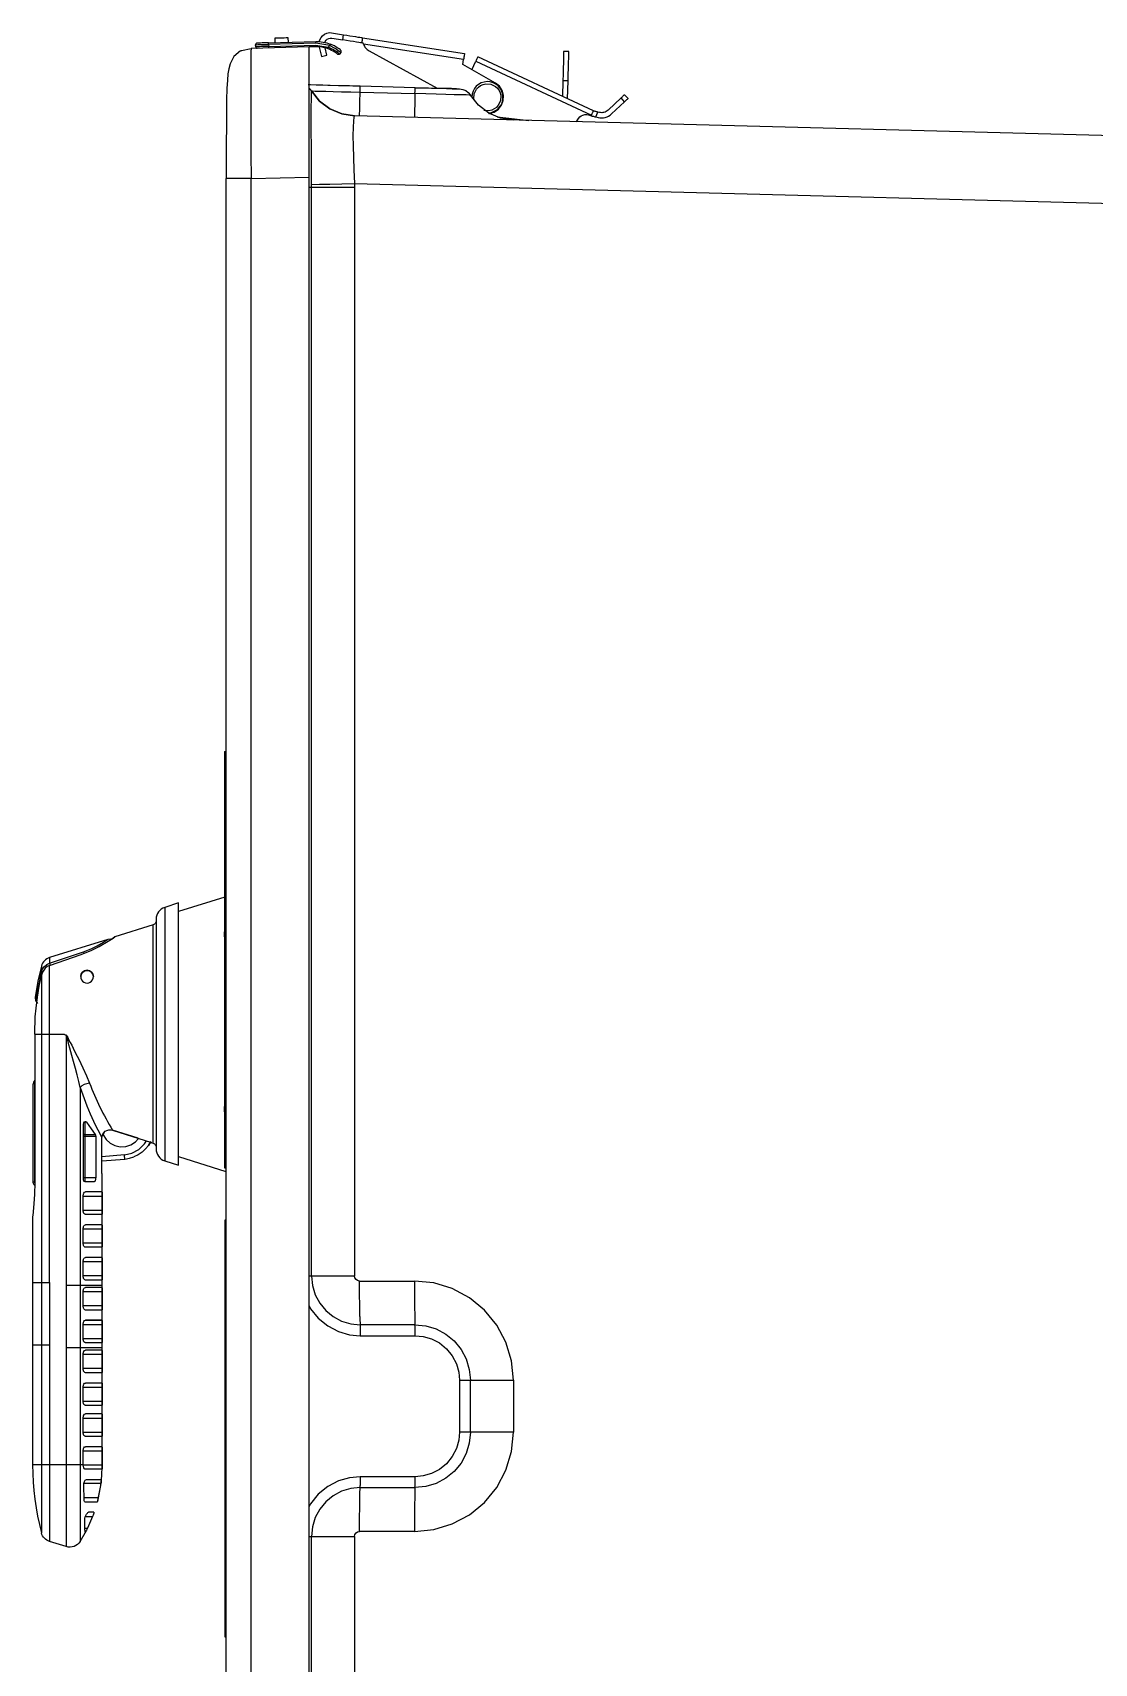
# Model space of a CAD drawing. Header units: feet. Extents: x 0.3 to 98.5, y -18.6 to 31.5.
# Drawn here: x 48.0436 to 48.3193, y -6.1908 to -5.7678 of the extents above; entities that cross this region are included whole.
import ezdxf

# ---------------------------------------------------------------- set-up
doc = ezdxf.new("R2010")
doc.units = ezdxf.units.FT
doc.header["$MEASUREMENT"] = 0
doc.layers.add('E-COMB-BOX', color=42, linetype='Continuous')

msp = doc.modelspace()

# ---------------------------------------------------------------- linework, layer by layer
at = {"layer": 'E-COMB-BOX', "lineweight": 25}
for p, q in [((48.11540575799747, -6.477177322233775), (48.11540575799747, -5.771492738029069)), ((48.12722788494548, -5.807976909184697), (48.11540575799747, -5.807976909184697)), ((48.12722788494548, -5.807976909184697), (48.12722788494548, -6.090308001779592)), ((48.09352260965989, -6.062307605350049), (48.09352260965989, -5.983961390360264)), ((48.04593336124672, -6.027532008640032), (48.04593336124672, -6.156921392713207)), ((48.05234478357067, -6.027801230593415), (48.05234478357067, -6.160490881831707)), ((48.05726300901171, -6.065831129744799), (48.05726300901171, -6.050217569726469)), ((48.05673113149405, -6.054062847187456), (48.06002089243661, -6.054062847187456)), ((48.05685326633144, -6.064767374709483), (48.06002089243661, -6.064767374709483)), ((48.0437021022282, -6.065828503189159), (48.04420771418943, -6.065828503189159)), ((48.04364825783752, -6.074849408544182), (48.04364825783752, -6.139297204350353)), ((48.12722788494548, -6.090308001779592), (48.11540575799747, -6.090308001779592)), ((48.04364825783752, -6.09194040611156), (48.04806743770644, -6.09194040611156)), ((48.04806743770644, -6.09194040611156), (48.04806743770644, -6.159152651731723)), ((48.05234478357067, -6.092685034636277), (48.06173078016003, -6.092685034636277)), ((48.04806743770644, -6.108213231596221), (48.04364825783752, -6.108213231596221)), ((48.06173078016003, -6.108957860120941), (48.05234478357067, -6.108957860120941)), ((48.16845430231409, -6.130818682735552), (48.15447708646119, -6.130818682735552)), ((48.12722788494548, -6.15782098802085), (48.12722788494548, -6.44015208061574))]:
    msp.add_line(p, q, dxfattribs=at)
for points in [[(48.11003313843023, -5.770281895877764), (48.11000424631816, -5.769147223840097), (48.10987029198036, -5.769151163673559), (48.10948944141216, -5.769161669896134), (48.10891947883769, -5.769176115952166), (48.10824839387097, -5.769193188563845), (48.10757599562643, -5.769211574453341), (48.10700734632977, -5.769226020509375), (48.10662649576157, -5.769236526731951), (48.1064925414238, -5.769239153287593), (48.10652274681369, -5.770373825325262)], [(48.11804413314061, -5.770109856483164), (48.11819647336789, -5.769646269412219), (48.1185103467672, -5.769076306837739), (48.11893716205914, -5.768583827654727), (48.11945722007641, -5.768192470863958), (48.12004819509603, -5.76791930907711), (48.12068382156156, -5.767776161794577), (48.12436493929489, -5.768342184535594)], [(48.11950318480016, -5.770318667656763), (48.11961481341497, -5.770063891759413), (48.11984463703372, -5.769740825415358), (48.12014669093263, -5.769484736240189), (48.12050127594439, -5.769307443734301), (48.12088869290171, -5.769223393953736), (48.12128530280376, -5.769235213454126), (48.12415875467693, -5.769676474802109)], [(48.12915315023162, -5.770444742327618), (48.12905596767284, -5.77042898299376), (48.12877229966342, -5.770385644825652), (48.12831133914812, -5.770314727823297), (48.1276901587386, -5.770218858542337), (48.1269337107135, -5.770103290094058), (48.12606957390704, -5.769970649034098), (48.12513320682039, -5.769826188473743), (48.12415875467693, -5.769676474802109), (48.12436493929489, -5.768342184535594), (48.12520412382275, -5.76847088576209), (48.12602098262764, -5.768595647155117), (48.12748922723195, -5.768821530940395), (48.12809990141888, -5.768916086943531), (48.12860420010229, -5.768993570334996), (48.12898767722613, -5.769052667836956), (48.12923982656783, -5.769090752893776)], [(48.11540575799747, -5.771492738029069), (48.10037004022054, -5.771886721375482), (48.10035296760887, -5.772045627991872), (48.10033852155282, -5.77251052834064), (48.10032670205242, -5.773256470143178), (48.10031750910768, -5.774257187843068), (48.10030174977383, -5.777456332615937), (48.10029649666255, -5.78177439009262), (48.10030174977383, -5.787069526268402), (48.10030568960729, -5.789035503167003), (48.10031094271858, -5.791086843123987), (48.10031750910768, -5.793216979750259), (48.10033852155282, -5.799184514170589), (48.10037004022054, -5.805644527773934), (48.09379183161326, -5.805644527773934), (48.09379183161326, -6.443025532488913)], [(48.09764630201902, -5.772543360286171), (48.09591540185044, -5.773970893278006), (48.09491862398401, -5.775852820396038), (48.09455090619403, -5.777170038050877), (48.09434078174261, -5.778485942427896), (48.09419894773789, -5.780117033482042), (48.09409519879001, -5.782295761387704), (48.09402165523201, -5.785174466372158), (48.0939717506748, -5.78889104260665), (48.09394548511838, -5.79228849233055), (48.09392972578451, -5.79623357890596), (48.09392053283976, -5.800706603165565), (48.09391790628411, -5.805644527773934)], [(48.09766468790851, -5.772570939120422), (48.09783935385875, -5.772450117560858), (48.10037004022054, -5.771886721375482)], [(48.12368072154995, -5.772926837410012), (48.12372931282935, -5.772861173518945), (48.12376345805269, -5.772787629960945), (48.1237818439422, -5.772707520013847), (48.12378447049784, -5.772626096788921), (48.1237700244418, -5.772545986841815), (48.12374113232973, -5.772469816728176), (48.12369648088381, -5.772401526281461), (48.12363869665965, -5.772342428779501), (48.12359010538027, -5.772303030444861), (48.12344695809774, -5.772187461996578), (48.12321056808989, -5.772008856212873), (48.12288618846802, -5.771779032594132), (48.12247907234339, -5.771517690307679), (48.12199972593859, -5.771244528520834), (48.12090576551338, -5.770744169670888), (48.120893946013, -5.770773061782957), (48.12086242734527, -5.770854485007883), (48.12081514934371, -5.770977933123094), (48.12075999167521, -5.771122393683446), (48.11714716438861, -5.770501213273933), (48.10491266820468, -5.770821653062349), (48.10491135492686, -5.770742856393065), (48.10490872837121, -5.770666686279426), (48.10490741509339, -5.770595769277073), (48.10490478853774, -5.770535358497291), (48.10490347525992, -5.770484140662254), (48.10490347525992, -5.770447368883257), (48.1049021619821, -5.770423729882472), (48.1049021619821, -5.770415850215543), (48.1038082015569, -5.770444742327618), (48.10327107092795, -5.770459188383652), (48.1028009174679, -5.770471007884042), (48.10241875362189, -5.770481514106612), (48.10214033872376, -5.770488080495721), (48.10193152755014, -5.770494646884827), (48.10185273088087, -5.770503839829577), (48.10177787404506, -5.770528792108182), (48.10170827032052, -5.770568190442827), (48.10164785954074, -5.77062072155568), (48.10159926826134, -5.770682445613282), (48.10156380976016, -5.77075336261564), (48.10154279731503, -5.770830846007097), (48.10153754420374, -5.770909642676378), (48.10160189481699, -5.770908329398563), (48.10179363337891, -5.770903076287274), (48.1021061935004, -5.770895196620346), (48.10252512912541, -5.770883377119953), (48.10303730747576, -5.770870244341738), (48.10362040282845, -5.770854485007883), (48.10425471601616, -5.770838725674027), (48.10491266820468, -5.770821653062349), (48.1049271142607, -5.771361410246934), (48.11716161044465, -5.77104097045852), (48.12036994816227, -5.771554462086678), (48.12031741704941, -5.77170023592485), (48.12027407888131, -5.771823684040058), (48.12024387349142, -5.771906420542805), (48.12023336726884, -5.771935312654875), (48.11986302292321, -5.771813177817488), (48.11948873874412, -5.77170811559178), (48.11910920145375, -5.771620125977745), (48.11872572432991, -5.77154920897539), (48.11833962065041, -5.771496677862536), (48.11795089041529, -5.771461219361356), (48.11756084690235, -5.771445460027504), (48.11717211666721, -5.771446773305321), (48.11717080338939, -5.771438893638395), (48.11717080338939, -5.771415254637608), (48.11716949011156, -5.771378482858613), (48.11716817683374, -5.771327265023576), (48.11716686355592, -5.771265540965974), (48.1171655502781, -5.771195937241441), (48.11716292372245, -5.771119767127802), (48.11716161044465, -5.77104097045852)], [(48.10155067698196, -5.771449399860966), (48.10153754420374, -5.770909642676378)], [(48.10493762048328, -5.771765899815918), (48.10493762048328, -5.771759333426811), (48.10493630720546, -5.771735694426026), (48.10493630720546, -5.771697609369205), (48.10493499392764, -5.771647704811992), (48.10493236737199, -5.771585980754388), (48.10493105409417, -5.771516377029856), (48.10492842753855, -5.771440206916218), (48.1049271142607, -5.771361410246934), (48.10426784879439, -5.771378482858613), (48.10363484888447, -5.771395555470289), (48.10305175353179, -5.771410001526323), (48.10253957518145, -5.771424447582358), (48.10212063955642, -5.771434953804929), (48.10180807943493, -5.771442833471859), (48.10161634087303, -5.771448086583144), (48.10155067698196, -5.771449399860966), (48.10156118320452, -5.771528196530247), (48.10158613548314, -5.771604366643887), (48.10162553381777, -5.771672657090601), (48.10167675165281, -5.771733067870384), (48.10173978898824, -5.771781659149774), (48.10181070599058, -5.771817117650949), (48.10188687610423, -5.771838130096093), (48.10196698605134, -5.771844696485202)], [(48.1049021619821, -5.770415850215543), (48.11713665816605, -5.77009541042713)], [(48.11717211666721, -5.771446773305321), (48.11540575799747, -5.771492738029069)], [(48.11714716438861, -5.770501213273933), (48.11714453783296, -5.770422416604651), (48.11714322455514, -5.770346246491011), (48.11714059799949, -5.770275329488655), (48.11713928472169, -5.770214918708872), (48.11713797144385, -5.770163700873841), (48.11713665816605, -5.770126929094841), (48.11713665816605, -5.77009541042713), (48.11761731784866, -5.77009541042713), (48.11809797753128, -5.770117736150087), (48.11857732393609, -5.770163700873841), (48.11905273050742, -5.770234617876193), (48.1195241972453, -5.770327860601512), (48.11999172414971, -5.770443429049795), (48.12045268466501, -5.770582636498856), (48.12090576551338, -5.770744169670888)], [(48.11802180741765, -5.771466472472644), (48.11804413314061, -5.771564968309247), (48.11863248160459, -5.773982712778396), (48.12005213492949, -5.773637320711376), (48.11958854785855, -5.771734381148204)], [(48.12331825687125, -5.773328700423352), (48.12319612203386, -5.773420629870849), (48.12304772164005, -5.773460028205493), (48.12289538141277, -5.773442955593814), (48.12276011379716, -5.773369412035817), (48.12258282129128, -5.773227578031109), (48.12236613045076, -5.773063418303438), (48.12206538982966, -5.772854607129837), (48.12168979237275, -5.772618217121988), (48.12124590446912, -5.772373947447214), (48.12076130495304, -5.772144123828472), (48.12023336726884, -5.771935312654875)], [(48.12951561491032, -5.770773061782957), (48.12962724352513, -5.771039657180696), (48.12976382441856, -5.771294433078043), (48.12992141775713, -5.771537389474995), (48.13010002354083, -5.771764586538097), (48.13029832849185, -5.771974710989516), (48.13051501933239, -5.772166449551436), (48.13074746950677, -5.772338488946033), (48.13099436573719, -5.772488202617675), (48.14869472421368, -5.782213024884957)], [(48.18264164261841, -5.780289072876643), (48.18268498078653, -5.778600197598353), (48.18272831895462, -5.776996685378453), (48.18276509073362, -5.775557332886227), (48.18279660940134, -5.774355683679669), (48.18282024840212, -5.773452148538562), (48.18283469445816, -5.772890065631016), (48.18283994756945, -5.772699640346914), (48.18148989796906, -5.772664181845741), (48.18148464485779, -5.772854607129837), (48.18147019880175, -5.773416690037386), (48.18144655980096, -5.774320225178492), (48.18141504113325, -5.775521874385052), (48.18137695607643, -5.77696122687728), (48.18133493118616, -5.778564739097179), (48.18129159301805, -5.780253614375464), (48.18118390423668, -5.784353667733798)], [(48.1620888447139, -5.788745268768476), (48.16221491938475, -5.788730822712441), (48.16347697937107, -5.788368358033745), (48.16456699996282, -5.787636862287236), (48.16537729237861, -5.786603312641814), (48.1658316865048, -5.785372771323187), (48.16588421761766, -5.784060806779632), (48.16553094588372, -5.782796120237648), (48.16480601652633, -5.781702159812443), (48.16377903327, -5.780883987729725), (48.1553188975447, -5.776078704181312), (48.15551982905138, -5.774770679471225)], [(48.15766835156714, -5.777412994447834), (48.15870846760167, -5.775188301818421), (48.18868797370803, -5.789203602728138), (48.18863018948389, -5.789325737565528)], [(48.18868797370803, -5.789203602728138), (48.18878778282245, -5.788988225165433), (48.18888496538122, -5.788782040547476), (48.18897426827309, -5.788591615263376), (48.18905175166454, -5.788424828980062), (48.18911610227779, -5.788288248086641), (48.18916338027937, -5.788185812416575), (48.18919227239142, -5.788124088358968), (48.189202778614, -5.788103075913828), (48.15922195922982, -5.774086461726288), (48.15921276628508, -5.774107474171428), (48.15918387417301, -5.774170511506855), (48.15913528289363, -5.774272947176923), (48.1590722455582, -5.774409528070345), (48.15899344888891, -5.774576314353663), (48.15890545927488, -5.774766739637759), (48.15880827671609, -5.774972924255716), (48.15870846760167, -5.775188301818421)], [(48.12871714199493, -5.781716605868477), (48.12487055125612, -5.781612856920589), (48.12090576551338, -5.781499915027954), (48.11900019939457, -5.781444757359454), (48.11722990089135, -5.781393539524419), (48.11566447372827, -5.781350201356315), (48.11515229537794, -5.781335755300279)], [(48.39018550311945, -5.796263784295853), (48.1272173787229, -5.789376955400562), (48.12722788494548, -5.789376955400562), (48.12390660533523, -5.78887265671715), (48.12081252278806, -5.787564632007062), (48.11813737586593, -5.785532991217396), (48.1160466375743, -5.782903809019005), (48.11629353380472, -5.782910375408107), (48.11701977643993, -5.782928761297608), (48.11819516009007, -5.782960279965321), (48.11977240675354, -5.783000991577783), (48.12168716581711, -5.783050896134995), (48.12386589372276, -5.783108680359135), (48.12622848052342, -5.78317040441674), (48.12867774366028, -5.783234755029987), (48.12869481627197, -5.782591248897515), (48.12870663577235, -5.782101396270139), (48.12871451543928, -5.781794089259938), (48.12871714199493, -5.781690340312052), (48.12590410090154, -5.781616796754054), (48.12302408263925, -5.781540626640414), (48.12025437971398, -5.781468396360236), (48.11778147757632, -5.781404045746992), (48.11577216250964, -5.781351514634135), (48.11540575799747, -5.781341008411568)], [(48.1160466375743, -5.807976909184697), (48.11604401101866, -5.807161363657624), (48.11603613135172, -5.805465921990228), (48.11602431185134, -5.802453262667992), (48.11601249235094, -5.799524653126326), (48.11600855251748, -5.798573839983651), (48.11600592596183, -5.797948719740674), (48.11600067285055, -5.796293989685745), (48.11599673301708, -5.794404182900787), (48.11599410646143, -5.792341023443404), (48.11599147990579, -5.790187247816348), (48.11599410646143, -5.787186407994508), (48.11600461268401, -5.784924943586097), (48.1160216852957, -5.783484277816049), (48.11604401101866, -5.782913001963752), (48.1160466375743, -5.782903809019005), (48.11580499445517, -5.782558416951979), (48.11552395300139, -5.782245856830494), (48.11540575799747, -5.782135541493496)], [(48.16845430231409, -5.790456469769728), (48.16513302270384, -5.789952171086321), (48.16203894015668, -5.788644146376232), (48.15936379323453, -5.786612505586564), (48.15727305494291, -5.783983323388171), (48.15699726660043, -5.783975443721243), (48.15617778123988, -5.783954431276099), (48.15485137064029, -5.783918972774922), (48.15306399952539, -5.783873008051174), (48.15088658489756, -5.783815223827036), (48.14840317653735, -5.783750873213791), (48.14570439061441, -5.783679956211434), (48.1429018557436, -5.783606412653437), (48.14291761507745, -5.782964219798787), (48.14293074785567, -5.78247305389359), (48.1429386275226, -5.782167060161211), (48.14294125407823, -5.7820619979355), (48.12871714199493, -5.781690340312052)], [(48.14294125407823, -5.7820619979355), (48.14504118531461, -5.782117155603997), (48.14718839455257, -5.782173626550317), (48.14925418056559, -5.782227470940994), (48.15109933590462, -5.782276062220386), (48.15259778589882, -5.782315460555028), (48.15366810732324, -5.782343039389274), (48.15428534789928, -5.782360112000953), (48.15447708646119, -5.782364051834415), (48.15530839132214, -5.782490126505269), (48.15608191195891, -5.782818445960613), (48.15675037037001, -5.783325371199663), (48.15727305494291, -5.783983323388171)], [(48.15368517993491, -5.782344352667097), (48.15242443322639, -5.782311520721561), (48.15205802871423, -5.78230232777681), (48.14957593363184, -5.782241916997028), (48.14644376602784, -5.782168373439031), (48.14294125407823, -5.782089576769749)], [(48.15827245936497, -5.785238816985407), (48.15821073530736, -5.784960402087275), (48.15830266475486, -5.783648437543721), (48.15887262732934, -5.7824612343932), (48.15935460028978, -5.781931983431182), (48.15993375580902, -5.781511734528344), (48.16058645488623, -5.781216247018536), (48.16128511868722, -5.781061280235614), (48.16259839650859, -5.781153209683109), (48.16378428638127, -5.781723172257585), (48.16431485062113, -5.782205145218031), (48.16473509952397, -5.782784300737255), (48.16503058703377, -5.783436999814482), (48.16518555381669, -5.784135663615453), (48.16509231109137, -5.785448941436826), (48.1645223485169, -5.786634831309527), (48.16404168883427, -5.787165395549364), (48.16346122003723, -5.787585644452204), (48.16280852096, -5.787881131962012), (48.16210985715904, -5.788036098744934), (48.16079789261549, -5.787942856019621)], [(48.1825181945032, -5.784977474698954), (48.18264164261841, -5.780289072876643), (48.18129159301805, -5.780253614375464)], [(48.11604401101866, -5.782913001963752), (48.11813606258811, -5.785538244328678), (48.1208085829546, -5.787565945284884), (48.12390135222394, -5.788870030161508), (48.1272173787229, -5.789376955400562), (48.1270387729392, -5.789730227134511), (48.12691138499052, -5.790704679277969), (48.12682864848779, -5.792343649999045), (48.12680106965354, -5.794507931848674), (48.12682864848779, -5.797146306991817), (48.12691138499052, -5.800207557593442), (48.1270387729392, -5.803405389088492), (48.1272173787229, -5.806931540038883), (48.40332878755577, -5.814162447723376)], [(48.12851621048824, -5.789411100623916), (48.12852671671082, -5.788993478276717), (48.12855823537853, -5.787766876791554), (48.12860945321358, -5.78580615300424), (48.12867774366028, -5.783234755029987), (48.1429018557436, -5.783606412653437), (48.14283356529688, -5.786179123905512), (48.14278234746186, -5.788139847692825), (48.14275082879414, -5.789366449177987), (48.14273900929375, -5.789784071525185)], [(48.18982527230133, -5.789642237520477), (48.1904556456556, -5.789795891025578), (48.1909166061709, -5.789877314250504), (48.19138413307532, -5.789900953251286), (48.19185034670189, -5.789868121305755), (48.19230999393939, -5.789776191858255), (48.192753881843, -5.789629104742263), (48.19317675730149, -5.789428173235594), (48.19357205392571, -5.789176023893887), (48.19393189204878, -5.788877909828439), (48.1973188355501, -5.785701090778531)], [(48.19639428796386, -5.784716132412498), (48.19300865774035, -5.787892951462406), (48.19277620756596, -5.788084690024326), (48.19252274494644, -5.788246223196357), (48.19225089643741, -5.788376237700671), (48.19196460187236, -5.78847079370381), (48.19167042764036, -5.788528577927954), (48.19136968701928, -5.788550903650914), (48.19106894639818, -5.788535144317059), (48.19077214561054, -5.788482613204206), (48.19040836765402, -5.788394623590172)], [(48.16426888589737, -5.789587079851981), (48.17248081211442, -5.790562845273263)], [(48.18479541824546, -5.790884598339499), (48.18495563813968, -5.79067316061026), (48.18514868997942, -5.790331708376696), (48.18509484558875, -5.79044596354716), (48.18534568165262, -5.790023088088677), (48.1856753143858, -5.789656683576512), (48.1860692977322, -5.789361196066701), (48.18651449891366, -5.78914844505964), (48.18699121876281, -5.789027623500073), (48.187482384668, -5.789000044665826), (48.18797092401755, -5.789070961668179), (48.1884345110885, -5.789235121395851), (48.18863018948389, -5.789325737565528), (48.18864857537338, -5.789334930510276), (48.1886617081516, -5.78934018362156), (48.18867878076327, -5.78934937656631), (48.18869979320841, -5.789358569511061), (48.18872474548703, -5.789370389011451), (48.18875363759909, -5.789383521789667), (48.18887183260301, -5.789412413901735), (48.18902154627465, -5.789447872402915), (48.18919752550271, -5.789491210571018), (48.18939451717593, -5.789538488572589), (48.18960595490516, -5.789589706407623), (48.18982527230133, -5.789642237520477), (48.19040836765402, -5.788394623590172), (48.19019955648043, -5.788343405755139), (48.18999599841811, -5.788294814475748), (48.18980557313402, -5.788248849752), (48.18963353373941, -5.788206824861717), (48.1894851333456, -5.788171366360539), (48.18936431178604, -5.788141160970646), (48.18927500889418, -5.788120148525504), (48.18922116450351, -5.788107015747289), (48.189202778614, -5.788103075913828)], [(48.11540575799747, -6.443419515835323), (48.10037004022054, -6.443025532488913), (48.10037004022054, -5.805644527773934), (48.11540575799747, -5.805250544427523)], [(48.11604401101866, -5.807161363657624), (48.11813606258811, -5.807116712211698), (48.1208085829546, -5.807061554543197), (48.12390135222394, -5.80699851720777), (48.1272173787229, -5.806931540038883), (48.12722788494548, -5.807976909184697)], [(48.1160466375743, -6.090308001779592), (48.1160466375743, -5.807976909184697)], [(48.09349503082564, -5.954244539818188), (48.09379183161326, -5.954244539818188)], [(48.09349503082564, -5.954244539818188), (48.09349503082564, -5.983961390360264), (48.09352260965989, -5.983961390360264)], [(48.09379183161326, -5.955510539637991), (48.09349503082564, -5.955510539637991)], [(48.09352260965989, -5.991992084237977), (48.0815612752628, -5.995763818140966)], [(48.07794188158708, -5.994673797549225), (48.07794188158708, -6.060402039231232)], [(48.04805693148388, -6.027532008640032), (48.04805693148388, -6.009738407438217), (48.05624915853362, -6.006897787510587), (48.05905694651572, -6.005757862361632), (48.06089684874345, -6.004833314775384), (48.06329226748966, -6.003451746507295), (48.06460160547756, -6.002621754924186), (48.06502448093605, -6.002343340026056), (48.06460029219974, -6.002621754924186), (48.06403032962527, -6.002982906325066), (48.06375585456058, -6.002902796377962), (48.06313730070674, -6.002968460269031)], [(48.07571062256858, -5.998193382110509), (48.07569748979036, -5.998361481671644), (48.07565809145573, -5.998524328121498), (48.07559374084248, -5.99867929490442), (48.07550443795063, -5.998822442186951), (48.07539543589144, -5.998949830135619), (48.07526673466494, -5.999058832194796), (48.0751222741046, -5.999145508531008), (48.07496730732168, -5.999208545866431), (48.06502448093605, -6.002343340026056), (48.06502448093605, -6.00233677363695)], [(48.07496730732168, -6.055867290914023), (48.07496730732168, -5.999208545866431)], [(48.09352260965989, -6.002332833803486), (48.09349503082564, -6.002332833803486), (48.09349503082564, -6.000981470925291), (48.09352260965989, -6.000981470925291)], [(48.04433116230463, -6.018097420771272), (48.04461351703623, -6.018463825283433), (48.04593336124672, -6.011394450770973), (48.04624723464602, -6.010622243412005), (48.04670294205005, -6.010003689558136), (48.04733988179341, -6.009481004985227), (48.04806743770644, -6.00914611914078), (48.05689003811044, -6.00617023159754), (48.05903462079276, -6.00531922756929), (48.06036891105926, -6.004654708991676), (48.06201313489163, -6.003702582571179), (48.06286807875336, -6.003151005886201), (48.06313598742891, -6.002969773546848)], [(48.063142553818, -6.002967146991208), (48.04806743770644, -6.007680501092125), (48.04769052697172, -6.007823648374655), (48.04733594195994, -6.008014073658753), (48.04700893578243, -6.008247837110959), (48.04671213499478, -6.008519685619985), (48.04645341926398, -6.008828305908004), (48.04623541514563, -6.009165818308101), (48.04606074919538, -6.00952959626462), (48.04593336124672, -6.009910446832818)], [(48.05702661900387, -6.006581287555633), (48.05696226839062, -6.006386922438068), (48.05689003811044, -6.00617023159754)], [(48.04595568696968, -6.009917013221925), (48.04502194643868, -6.013829267851804), (48.04431146313731, -6.018094794215628)], [(48.04805693148388, -6.009738407438217), (48.04747383613118, -6.010016822336354), (48.04695509139174, -6.010417372071869), (48.04619995664446, -6.0114758739959), (48.04593073469108, -6.012263840688725)], [(48.04593336124672, -6.009911760110638), (48.04593336124672, -6.011394450770973)], [(48.04806743770644, -6.007680501092125), (48.04806743770644, -6.00914611914078), (48.04814229454227, -6.009370689648233), (48.04824473021234, -6.00967274354715)], [(48.04420771418943, -6.027532008640032), (48.0442247868011, -6.026030932090201), (48.04427337808049, -6.024529855540368), (48.04435611458324, -6.023030092268357), (48.04453603364477, -6.020836918306662), (48.04488011243397, -6.017960839877848), (48.04534501278275, -6.015103147338534), (48.04593073469108, -6.012263840688725), (48.04593073469108, -6.027532008640032)], [(48.05619925397641, -6.012647317812567), (48.0563213888138, -6.012036643625629), (48.0566667808808, -6.011519212164004), (48.05718421234244, -6.011173820096981), (48.05779488652938, -6.011051685259593), (48.05829787193497, -6.011133108484522)], [(48.04430095691475, -6.018061962270097), (48.04441127225174, -6.018793458016602), (48.0448827389896, -6.019591930931997)], [(48.04420771418943, -6.027532008640032), (48.04420771418943, -6.066137123477178), (48.04414730340963, -6.069027647962027), (48.04399102334891, -6.071592479547173), (48.04380716445392, -6.073557143167948), (48.04367583667177, -6.074690501927797), (48.0436600773379, -6.074817889876469), (48.04365219767097, -6.074867794433681), (48.04365613750444, -6.074849408544182)], [(48.04420771418943, -6.027532008640032), (48.0517932068857, -6.027532008640032), (48.0517932068857, -6.027547767973887), (48.05179845999697, -6.027563527307745), (48.05182078571995, -6.027593732697635), (48.05191796827872, -6.027656770033063), (48.05231326490296, -6.027781531426094), (48.05232902423681, -6.027777591592628), (48.05234347029285, -6.027777591592628), (48.0523592296267, -6.027781531426094), (48.05237498896057, -6.027789411093023), (48.05243933957382, -6.027856388261911), (48.05261269224623, -6.028149249216078), (48.05275977936222, -6.02842897739203), (48.05300930214828, -6.028918830019403), (48.0533980323834, -6.029684470989269), (48.05379201572983, -6.030457991626058), (48.05415579368635, -6.0311671616496), (48.05464170648025, -6.03212060134792), (48.05520772922127, -6.033232947662624), (48.05561353206808, -6.034037986967128), (48.05671931199367, -6.036290258430784), (48.05765305252466, -6.038331092165199), (48.05843445282838, -6.040273430063015), (48.05773184919395, -6.040407384400796), (48.05703712522643, -6.04066084702032), (48.05643433070643, -6.041002299253879), (48.05599569591408, -6.041391029489008), (48.05565818351399, -6.039841361659785), (48.05522611511076, -6.038077629545675), (48.05480455293011, -6.036467550936671), (48.05430550735798, -6.034638154931496), (48.05387343895475, -6.033091113657916), (48.05333762160362, -6.031184234261275), (48.05309729176231, -6.030330603677385), (48.05285958847665, -6.029476973093489), (48.05273614036144, -6.029030458634219), (48.05262319846881, -6.028632535454345), (48.05255622129991, -6.028394832168674), (48.05250369018707, -6.028212286551504), (48.05246954496369, -6.028096718103224), (48.05243933957382, -6.028003475377908), (48.05238549518312, -6.027859014817553), (48.05236316946016, -6.027819616482914), (48.05235266323758, -6.027807796982518), (48.05234478357067, -6.027801230593415), (48.05233033751463, -6.027789411093023), (48.05231326490296, -6.027781531426094)], [(48.04806743770644, -6.091937779555918), (48.04806612442862, -6.027532008640032)], [(48.04420771418943, -6.039536681205224), (48.0438557557333, -6.039997641720525), (48.0437021022282, -6.040670039965068)], [(48.04374675367414, -6.040631954908251), (48.04410002540807, -6.040302322175087), (48.04415518307657, -6.040140789003058), (48.04420771418943, -6.040073811834167)], [(48.04420771418943, -6.039692961265969), (48.04419720796686, -6.03971528698893), (48.0441197245754, -6.04000026827617), (48.04410002540807, -6.040302322175087), (48.04411184490847, -6.040520326293434), (48.04411709801976, -6.040772475635139), (48.04411709801976, -6.065828503189159)], [(48.0437021022282, -6.040631954908251), (48.0437021022282, -6.065828503189159), (48.04372180139551, -6.066036001084933), (48.04378221217529, -6.06623561931378), (48.0438807080119, -6.066419478208776), (48.04401334907187, -6.066581011380805), (48.0441748822439, -6.06671233916294), (48.04418538846646, -6.066720218829872)], [(48.05599569591408, -6.041391029489008), (48.05599569591408, -6.159146085342617), (48.05568182251477, -6.159563707689816), (48.05530359850223, -6.15992485909069), (48.05487284337682, -6.160219033322679), (48.05439875008329, -6.160439663996671), (48.05389445139988, -6.16057887144574), (48.05337570666045, -6.160635342392055), (48.05285433536536, -6.160605137002165), (48.05234478357067, -6.160490881831707), (48.04806481115082, -6.159152651731723), (48.0476892136939, -6.159008191171374), (48.04733594195994, -6.158817765887273), (48.0470076225046, -6.158585315712891), (48.04671213499478, -6.158312153926046), (48.04645341926398, -6.158004846915842), (48.04623410186781, -6.157666021237928), (48.04606074919538, -6.157303556559226), (48.04593336124672, -6.156922705991029)], [(48.05599569591408, -6.041391029489008), (48.05772002969355, -6.046135902257634), (48.0586261913903, -6.048267352161725), (48.05947850869637, -6.050129580112439), (48.06026253555574, -6.051750164944015), (48.06090341513257, -6.053018791319461), (48.06138538809302, -6.053945965461354), (48.06166380299113, -6.054469963312082)], [(48.09352260965989, -6.047719715310213), (48.09349503082564, -6.047719715310213), (48.09349503082564, -6.046368352432019), (48.09352260965989, -6.046368352432019)], [(48.05726300901171, -6.065831129744799), (48.0570528845603, -6.065787791576692), (48.05697014805756, -6.06571687457434), (48.05690711072213, -6.065596053014775), (48.05687165222095, -6.065455532287887), (48.05685851944273, -6.065299252227142), (48.05685851944273, -6.051281324761783), (48.05688609827699, -6.050916233527441), (48.05696752150191, -6.050589227349919), (48.05709884928404, -6.050346270952964), (48.05717895923115, -6.050268787561503), (48.05726300901171, -6.05022807594904), (48.05747838657442, -6.050249088394182), (48.05767275169199, -6.05042638090007), (48.05888753367675, -6.052154654512997), (48.05991977004436, -6.053575621115726), (48.05996048165683, -6.053655731062829), (48.05999331360236, -6.053768672955468), (48.0600143260475, -6.053909193682356), (48.06002089243661, -6.054062847187456), (48.06002089243661, -6.064767374709483), (48.0600143260475, -6.064980125716546), (48.05999462688018, -6.06518368377886), (48.05996179493465, -6.065368855951675), (48.05991845676654, -6.065529075845881), (48.05980420159608, -6.065753646353338), (48.05966893398048, -6.065831129744799)], [(48.05767275169199, -6.05042638090007), (48.05726300901171, -6.05042638090007)], [(48.06173078016003, -6.063700993118527), (48.06166380299113, -6.063700993118527), (48.06166380299113, -6.054469963312082), (48.06171764738183, -6.05398799035164), (48.06187918055386, -6.05353359622544), (48.06214708922941, -6.053114660600421), (48.0625148070194, -6.052764015422115), (48.06295738164519, -6.052510552802589), (48.06344592099476, -6.052370032075702), (48.06393840017778, -6.052349019630563), (48.06442299969386, -6.052443575633701)], [(48.06214708922941, -6.053114660600421), (48.06194353116709, -6.053432473833197)], [(48.07108657135952, -6.054551386537005), (48.06442299969386, -6.052443575633701), (48.07455231153011, -6.055647973517855), (48.07413074934946, -6.055515332457896)], [(48.05726300901171, -6.053575621115726), (48.05705945094941, -6.053612392894726), (48.0568874115548, -6.053718768398253), (48.05685851944273, -6.053756853455078)], [(48.05726300901171, -6.053575621115726), (48.05991977004436, -6.053575621115726)], [(48.06166380299113, -6.060463763288837), (48.06757749302081, -6.059946331827216), (48.06757617974299, -6.059925319382078), (48.0675709266317, -6.059864908602291), (48.06756173368694, -6.059767726043511), (48.06754991418656, -6.059636398261373), (48.06753546813052, -6.059474865089344), (48.06751970879665, -6.059292319472171), (48.06750263618498, -6.059092701243322), (48.06748425029549, -6.058886516625368), (48.06942264835983, -6.05845050838867), (48.0712389115868, -6.057473429689566), (48.07271634913584, -6.056035390475162), (48.07319175570719, -6.055218531670267)], [(48.06189887972118, -6.05344560661141), (48.06199737555778, -6.053678056785794), (48.0627485704716, -6.054871826325421), (48.06378605995049, -6.055826579301563), (48.06503761371426, -6.056474025267498), (48.0664165554267, -6.056770826055129), (48.06782438925121, -6.05669465594149), (48.0691626193512, -6.056250768037867), (48.07033800300132, -6.055471994289789), (48.07114435558366, -6.054586845038186)], [(48.06307557664913, -6.055230351170657), (48.0627485704716, -6.054871826325421)], [(48.0720807226703, -6.058169466934894), (48.07298951092268, -6.057346041740894)], [(48.07427520990982, -6.055598068960643), (48.07376959794858, -6.056401794987326), (48.07298951092268, -6.057346041740894)], [(48.07376959794858, -6.056401794987326), (48.0742804630211, -6.055590189293717)], [(48.07452604597369, -6.055729396742783), (48.07496730732168, -6.055867290914023), (48.0751222741046, -6.055930328249449), (48.07526673466494, -6.056017004585663), (48.07539543589144, -6.056126006644836), (48.07550443795063, -6.056253394593512), (48.07559374084248, -6.056396541876039), (48.07565809145573, -6.056551508658963), (48.07569748979036, -6.056714355108813), (48.07571062256858, -6.056882454669951)], [(48.06748425029549, -6.058886516625368), (48.06166380299113, -6.059396068420061)], [(48.06757749302081, -6.059946331827216), (48.06878833517212, -6.059751966709655), (48.06995846571096, -6.059385562197488)], [(48.0720807226703, -6.058169466934894), (48.07106293235874, -6.058853684679834), (48.06995846571096, -6.059385562197488)], [(48.0815612752628, -6.059312018639491), (48.09379183161326, -6.063169115600872)], [(48.09352260965989, -6.061041605530244), (48.09379183161326, -6.061041605530244)], [(48.0570528845603, -6.065787791576692), (48.05692155677816, -6.065706368351767), (48.05689003811044, -6.065672223128415)], [(48.06173078016003, -6.139298517628172), (48.06173078016003, -6.063700993118527)], [(48.09379183161326, -6.062307605350049), (48.09352260965989, -6.062307605350049)], [(48.04411709801976, -6.065828503189159), (48.04413679718708, -6.066036001084933), (48.04414992996528, -6.066093785309072)], [(48.05737726418219, -6.074337230193848), (48.05716976628639, -6.074264999913671), (48.05698065428012, -6.074050935628786), (48.05690317088866, -6.073892029012399), (48.05684276010888, -6.073708170117406), (48.05680336177424, -6.073498045665987), (48.05679022899601, -6.073278728269816), (48.05677840949564, -6.069556898924041), (48.05679154227384, -6.06933626825005), (48.05683094060848, -6.069123517242989), (48.05689003811044, -6.068938345070175), (48.05696883477974, -6.068776811898144), (48.057157946786, -6.068560121057614), (48.05736807123743, -6.068487890777441)], [(48.05677972277346, -6.069551645812755), (48.06170714115925, -6.069551645812755)], [(48.05966893398048, -6.065831129744799), (48.05726300901171, -6.065831129744799)], [(48.06165329676858, -6.068487890777441), (48.05736807123743, -6.068487890777441)], [(48.06165329676858, -6.068487890777441), (48.06167693576936, -6.068569314002367), (48.06169400838105, -6.068799137621109), (48.06170320132578, -6.069143216410305), (48.06170714115925, -6.069551645812755), (48.06170714115925, -6.073273475158534), (48.06170320132578, -6.07368190456098), (48.06169400838105, -6.074025983350182), (48.06167693576936, -6.07425580696892), (48.06165329676858, -6.074337230193848)], [(48.06170714115925, -6.073273475158534), (48.05679022899601, -6.073273475158534)], [(48.05737726418219, -6.082845957198537), (48.05716976628639, -6.08277372691836), (48.05698065428012, -6.082559662633477), (48.05690317088866, -6.082400756017092), (48.05684276010888, -6.0822168971221), (48.05680336177424, -6.082006772670677), (48.05679022899601, -6.08178876855233), (48.05677840949564, -6.078065625928731), (48.05679154227384, -6.07784499525474), (48.05683094060848, -6.077632244247678), (48.05689003811044, -6.077447072074865), (48.05696883477974, -6.077286852180656), (48.057157946786, -6.077070161340128), (48.05736807123743, -6.076996617782131)], [(48.05677972277346, -6.078060372817445), (48.06170714115925, -6.078060372817445)], [(48.06165329676858, -6.074337230193848), (48.05726694884518, -6.074337230193848)], [(48.06165329676858, -6.076996617782131), (48.05736807123743, -6.076996617782131)], [(48.06165329676858, -6.076996617782131), (48.06167693576936, -6.077078041007056), (48.06169400838105, -6.077307864625798), (48.06170320132578, -6.077651943414999), (48.06170714115925, -6.078060372817445), (48.06170714115925, -6.081782202163224), (48.06170320132578, -6.082190631565669), (48.06169400838105, -6.082534710354873), (48.06167693576936, -6.082764533973609), (48.06165329676858, -6.082845957198537)], [(48.09379183161326, -6.075815981020716), (48.09352260965989, -6.075815981020716), (48.09352260965989, -6.183880359830397), (48.09379183161326, -6.183880359830397)], [(48.06170714115925, -6.081782202163224), (48.05679022899601, -6.081782202163224)], [(48.05737726418219, -6.091354684203229), (48.05716976628639, -6.091282453923049), (48.05698065428012, -6.091068389638166), (48.05690317088866, -6.090909483021782), (48.05684276010888, -6.09072562412679), (48.05680336177424, -6.090515499675366), (48.05679022899601, -6.090297495557019), (48.05677840949564, -6.08657435293342), (48.05679154227384, -6.086353722259428), (48.05683094060848, -6.08614228453019), (48.05689003811044, -6.085955799079554), (48.05696883477974, -6.085795579185344), (48.057157946786, -6.085578888344822), (48.05736807123743, -6.085505344786823)], [(48.05677972277346, -6.086569099822134), (48.06170714115925, -6.086569099822134)], [(48.06165329676858, -6.082845957198537), (48.057268262123, -6.082845957198537)], [(48.06165329676858, -6.085505344786823), (48.05736807123743, -6.085505344786823)], [(48.06165329676858, -6.085505344786823), (48.06167693576936, -6.085586768011748), (48.06169400838105, -6.085816591630488), (48.06170320132578, -6.086160670419688), (48.06170714115925, -6.086569099822134), (48.06170714115925, -6.090292242445734), (48.06170320132578, -6.09069935857036), (48.06169400838105, -6.091044750637383), (48.06167693576936, -6.091273260978299), (48.06165329676858, -6.091354684203229)], [(48.06170714115925, -6.090292242445734), (48.05679022899601, -6.090292242445734)], [(48.1160466375743, -6.090308001779592), (48.11629090724907, -6.092784843750705), (48.11701977643993, -6.095167129718682), (48.11819647336789, -6.09735373729127), (48.11977372003136, -6.09926455652137), (48.12169110565057, -6.100827357128805), (48.12387114683405, -6.101985668167258), (48.12623373363469, -6.102697464746444), (48.12867774366028, -6.102937794587759)], [(48.12860945321358, -6.100778765849413), (48.12855823537853, -6.098051087814418), (48.12852671671082, -6.094924173321725), (48.12851621048824, -6.091591074211077), (48.12802373130523, -6.091493891652293), (48.12760610895804, -6.091216790031982), (48.12732638078209, -6.090800480962606), (48.12722788494548, -6.090308001779592)], [(48.05737726418219, -6.099120095961018), (48.05716976628639, -6.099047865680845), (48.05698065428012, -6.098832488118138), (48.05690317088866, -6.098674894779573), (48.05684276010888, -6.098491035884578), (48.05680336177424, -6.098280911433157), (48.05679022899601, -6.09806159403699), (48.05677840949564, -6.094338451413392), (48.05679154227384, -6.094117820739402), (48.05683094060848, -6.093906383010159), (48.05689003811044, -6.093721210837344), (48.05696883477974, -6.093559677665316), (48.057157946786, -6.093342986824789), (48.05736807123743, -6.093269443266789)], [(48.05677972277346, -6.094333198302108), (48.06170714115925, -6.094333198302108)], [(48.06165329676858, -6.091354684203229), (48.057268262123, -6.091354684203229)], [(48.06165329676858, -6.093269443266789), (48.05736807123743, -6.093269443266789)], [(48.06165329676858, -6.093269443266789), (48.06167693576936, -6.093350866491717), (48.06169400838105, -6.093580690110457), (48.06170320132578, -6.09392608217748), (48.06170714115925, -6.094333198302108), (48.06170714115925, -6.098056340925706), (48.06170320132578, -6.098463457050332), (48.06169400838105, -6.098808849117351), (48.06167693576936, -6.099038672736092), (48.06165329676858, -6.099120095961018)], [(48.12851621048824, -6.091591074211077), (48.14273900929375, -6.091591074211077), (48.14275082879414, -6.094924173321725), (48.14278234746186, -6.098051087814418), (48.14283356529688, -6.100778765849413), (48.1429018557436, -6.102937794587759), (48.14570570389223, -6.103214896208065), (48.14840186325953, -6.104033068290782), (48.15088789817538, -6.105360792168193), (48.15306662608104, -6.107149476560906), (48.15485137064029, -6.109326891188746), (48.1561790945177, -6.111808986271146), (48.1569959533226, -6.114507772194072), (48.15727305494291, -6.117310307064887)], [(48.15447708646119, -6.117310307064887), (48.16845430231409, -6.117310307064887), (48.16795919657543, -6.112293585787235), (48.16649620508243, -6.107464663238036), (48.16411917222574, -6.103021844368325), (48.16092528056414, -6.099125349072304), (48.15702878526814, -6.095924891021612), (48.15258071328714, -6.093549171442743), (48.14775835712704, -6.092086179949732), (48.14273900929375, -6.091591074211077)], [(48.06170714115925, -6.098056340925706), (48.05679022899601, -6.098056340925706)], [(48.06165329676858, -6.099120095961018), (48.057268262123, -6.099120095961018)], [(48.11540575799747, -6.098062907314812), (48.11577216250964, -6.098772077338355), (48.11778147757632, -6.101244979476001), (48.12025437971398, -6.103254294542708), (48.12302408263925, -6.10468839392365), (48.12590410090154, -6.105517072228936), (48.12871714199493, -6.105774474681925), (48.14294125407823, -6.105774474681925), (48.14504118531461, -6.10596752652167), (48.14718839455257, -6.106584767097717), (48.14925418056559, -6.107655088522138), (48.15109933590462, -6.109153538516325), (48.15259778589882, -6.110998693855354), (48.15366810732324, -6.113064479868378), (48.15428534789928, -6.115211689106328), (48.15447708646119, -6.117310307064887), (48.15447708646119, -6.130818682735552), (48.15428534789928, -6.132917300694111), (48.15366810732324, -6.13506450993206), (48.15259778589882, -6.137131609222905), (48.15109933590462, -6.138975451284117), (48.14925418056559, -6.140473901278305), (48.14718839455257, -6.141544222702723), (48.14504118531461, -6.14216146327877), (48.14294125407823, -6.142354515118514), (48.12871714199493, -6.142354515118514), (48.12590410090154, -6.142613230849324), (48.12302408263925, -6.143440595876789), (48.12025437971398, -6.144876008535553), (48.11778147757632, -6.146884010324436), (48.11577216250964, -6.149358225739904), (48.11540575799747, -6.15006608248563)], [(48.05737726418219, -6.107628822965707), (48.05716976628639, -6.107556592685534), (48.05698065428012, -6.107342528400651), (48.05690317088866, -6.107183621784262), (48.05684276010888, -6.10699976288927), (48.05680336177424, -6.106789638437851), (48.05679022899601, -6.106570321041679), (48.05677840949564, -6.102848491695903), (48.05679154227384, -6.102627861021913), (48.05683094060848, -6.102415110014853), (48.05689003811044, -6.102229937842034), (48.05696883477974, -6.102068404670005), (48.057157946786, -6.101851713829477), (48.05736807123743, -6.101778170271483), (48.06147469098486, -6.101778170271483), (48.06165329676858, -6.101779483549301), (48.06167693576936, -6.101859593496406), (48.06169400838105, -6.102089417115145), (48.06170320132578, -6.102434809182169), (48.06170714115925, -6.102841925306796), (48.06170714115925, -6.106565067930395), (48.06170320132578, -6.106973497332843), (48.06169400838105, -6.107317576122042), (48.06167693576936, -6.107547399740781), (48.06165329676858, -6.107628822965707)], [(48.05677972277346, -6.102841925306796), (48.06170714115925, -6.102841925306796)], [(48.06165329676858, -6.101779483549301), (48.05736807123743, -6.101779483549301)], [(48.12860945321358, -6.100778765849413), (48.12869481627197, -6.103477551772344), (48.12870663577235, -6.104159142961636), (48.12871451543928, -6.104941856543178), (48.12871714199493, -6.105774474681925)], [(48.14294125407823, -6.105774474681925), (48.1429386275226, -6.104941856543178), (48.14293074785567, -6.104159142961636), (48.14291761507745, -6.103477551772344), (48.1429018557436, -6.102937794587759), (48.12867774366028, -6.102937794587759)], [(48.06170714115925, -6.106565067930395), (48.05679022899601, -6.106565067930395)], [(48.06165329676858, -6.107628822965707), (48.057268262123, -6.107628822965707)], [(48.05737726418219, -6.115392921445681), (48.05716976628639, -6.115320691165503), (48.05698065428012, -6.115106626880618), (48.05690317088866, -6.114947720264236), (48.05684276010888, -6.114763861369239), (48.05680336177424, -6.11455373691782), (48.05679022899601, -6.114334419521651), (48.05677840949564, -6.110612590175874), (48.05679154227384, -6.110391959501882), (48.05683094060848, -6.110179208494819), (48.05689003811044, -6.109994036322007), (48.05696883477974, -6.109833816427797), (48.057157946786, -6.109617125587271), (48.05736807123743, -6.109543582029274)], [(48.05677972277346, -6.11060733706459), (48.06170714115925, -6.11060733706459)], [(48.06165329676858, -6.109543582029274), (48.05736807123743, -6.109543582029274)], [(48.06165329676858, -6.109543582029274), (48.06167693576936, -6.109625005254199), (48.06169400838105, -6.10985482887294), (48.06170320132578, -6.110198907662138), (48.06170714115925, -6.11060733706459), (48.06170714115925, -6.114329166410367), (48.06170320132578, -6.114737595812812), (48.06169400838105, -6.115081674602015), (48.06167693576936, -6.115311498220755), (48.06165329676858, -6.115392921445681)], [(48.06170714115925, -6.114329166410367), (48.05679022899601, -6.114329166410367)], [(48.06165329676858, -6.115392921445681), (48.057268262123, -6.115392921445681)], [(48.05737726418219, -6.12390164845037), (48.05716976628639, -6.123829418170192), (48.05698065428012, -6.12361535388531), (48.05690317088866, -6.123456447268925), (48.05684276010888, -6.123272588373933), (48.05680336177424, -6.123062463922512), (48.05679022899601, -6.122844459804162), (48.05677840949564, -6.119121317180563), (48.05679154227384, -6.118900686506574), (48.05683094060848, -6.118689248777333), (48.05689003811044, -6.118502763326697), (48.05696883477974, -6.118342543432488), (48.057157946786, -6.118125852591961), (48.05736807123743, -6.118052309033963)], [(48.05677972277346, -6.11911606406928), (48.06170714115925, -6.11911606406928)], [(48.06165329676858, -6.118052309033963), (48.05736807123743, -6.118052309033963)], [(48.06165329676858, -6.118052309033963), (48.06167693576936, -6.118133732258891), (48.06169400838105, -6.118363555877631), (48.06170320132578, -6.118707634666827), (48.06170714115925, -6.11911606406928), (48.06170714115925, -6.122839206692878), (48.06170320132578, -6.123246322817501), (48.06169400838105, -6.123590401606704), (48.06167693576936, -6.123820225225444), (48.06165329676858, -6.12390164845037)], [(48.15727305494291, -6.130818682735552), (48.15727305494291, -6.117310307064887)], [(48.16845430231409, -6.117310307064887), (48.16845430231409, -6.130818682735552)], [(48.06170714115925, -6.122839206692878), (48.05679022899601, -6.122839206692878)], [(48.06165329676858, -6.12390164845037), (48.057268262123, -6.12390164845037)], [(48.05737726418219, -6.13191395643858), (48.05716976628639, -6.131840412880583), (48.05698065428012, -6.131626348595699), (48.05690317088866, -6.131467441979312), (48.05684276010888, -6.13128358308432), (48.05680336177424, -6.131073458632897), (48.05679022899601, -6.130855454514552), (48.05677840949564, -6.127132311890951), (48.05679154227384, -6.12691168121696), (48.05683094060848, -6.12670024348772), (48.05689003811044, -6.126513758037085), (48.05696883477974, -6.126353538142878), (48.057157946786, -6.126136847302353), (48.05736807123743, -6.126063303744355)], [(48.05677972277346, -6.127127058779664), (48.06170714115925, -6.127127058779664)], [(48.06165329676858, -6.126063303744355), (48.05736807123743, -6.126063303744355)], [(48.06165329676858, -6.126063303744355), (48.06167693576936, -6.126144726969279), (48.06169400838105, -6.126374550588018), (48.06170320132578, -6.126718629377219), (48.06170714115925, -6.127127058779664), (48.06170714115925, -6.130850201403266), (48.06170320132578, -6.131257317527893), (48.06169400838105, -6.131601396317092), (48.06167693576936, -6.131832533213654), (48.06165329676858, -6.13191395643858)], [(48.06170714115925, -6.130850201403266), (48.05679022899601, -6.130850201403266)], [(48.06165329676858, -6.13191395643858), (48.057268262123, -6.13191395643858)], [(48.15727305494291, -6.130818682735552), (48.1569959533226, -6.133623844162011), (48.1561790945177, -6.136320003529294), (48.15485137064029, -6.138806038445157), (48.15306268624757, -6.140983453072997), (48.15088527161974, -6.142768197632244), (48.14840317653735, -6.144097234787478), (48.14570439061441, -6.144915406870197), (48.1429018557436, -6.145191195212685), (48.14283356529688, -6.147350223951026), (48.14278234746186, -6.150077901986021), (48.14275082879414, -6.153204816478715), (48.14273900929375, -6.156537915589367), (48.12851621048824, -6.156537915589367)], [(48.14273900929375, -6.156537915589367), (48.14775441729357, -6.156044123128529), (48.15258333984278, -6.154579818357696), (48.15702353215685, -6.152204098778828), (48.16092002745287, -6.149010207117241), (48.16411917222574, -6.145112398543402), (48.16649620508243, -6.140663013284579), (48.16795919657543, -6.135838030568851), (48.16845430231409, -6.130818682735552)], [(48.05679022899601, -6.139294577794708), (48.05677972277346, -6.135641038895643), (48.05679154227384, -6.135421721499471), (48.05683094060848, -6.13520897049241), (48.05689003811044, -6.135022485041773), (48.05696883477974, -6.134862265147567), (48.057157946786, -6.134645574307042), (48.05736807123743, -6.134572030749045)], [(48.05677972277346, -6.135635785784361), (48.06170714115925, -6.135635785784361)], [(48.06165329676858, -6.134572030749045), (48.05736807123743, -6.134572030749045)], [(48.06170714115925, -6.135635785784361), (48.06170714115925, -6.139358928407955), (48.06170188804796, -6.139720079808835), (48.06169006854758, -6.140022133707752), (48.06166905610242, -6.140288729105492), (48.0616546100464, -6.140384598386452), (48.06163622415689, -6.140422683443271)], [(48.06165329676858, -6.134572030749045), (48.06167693576936, -6.134653453973968), (48.06169400838105, -6.134883277592707), (48.06170320132578, -6.135228669659731), (48.06170714115925, -6.135635785784361)], [(48.04364825783752, -6.139293264516891), (48.04368502961653, -6.14152058370194), (48.04379271839787, -6.143745276331351), (48.04397132418158, -6.145966029127292), (48.04422216024546, -6.148180215534134), (48.04454391331171, -6.150385208996223), (48.04493658338029, -6.15257838295792), (48.04540017045124, -6.154757110863584), (48.04593336124672, -6.156920079435388)], [(48.05735887829267, -6.140422683443271), (48.05720785134322, -6.140384598386452), (48.05710804222879, -6.140313681384097), (48.05692943644509, -6.140054965653285), (48.05682437421937, -6.139724019642301), (48.05679022899601, -6.139364181519244), (48.05679022899601, -6.139294577794708), (48.04364957111535, -6.139294577794708)], [(48.06170714115925, -6.139358928407955), (48.05679022899601, -6.139358928407955)], [(48.06163622415689, -6.140422683443271), (48.05728139490121, -6.140422683443271)], [(48.06045296083984, -6.148961615837852), (48.06087977613178, -6.147211016501958), (48.06134204992491, -6.144660630972848), (48.06162571793433, -6.142085293165131), (48.06172946688221, -6.139495509301379)], [(48.06172946688221, -6.139294577794708), (48.06170714115925, -6.139294577794708)], [(48.06172946688221, -6.139294577794708), (48.06172946688221, -6.139485003078809)], [(48.05730240734636, -6.14893141044796), (48.05718421234244, -6.148892012113321), (48.05710016256186, -6.148788263165432), (48.05704894472683, -6.14863592293815), (48.0570279322817, -6.148445497654051), (48.0569123638334, -6.144496471245176), (48.05691761694469, -6.144286346793758), (48.05694650905678, -6.144068342675409), (48.05700035344745, -6.143846398723595), (48.05707915011672, -6.143628394605248), (48.05718158578679, -6.143430089654219), (48.0573168534024, -6.143247544037049), (48.05747182018531, -6.14312409592184), (48.05762810024606, -6.143080757753734)], [(48.06138932792647, -6.14414451278905), (48.0569360028342, -6.14414451278905)], [(48.05762810024606, -6.143080757753734), (48.06146024492883, -6.143080757753734)], [(48.06146024492883, -6.143080757753734), (48.06147469098486, -6.143135915422232), (48.06147337770705, -6.143292195482977), (48.0614641847623, -6.143445848988075), (48.06144711215061, -6.143642840661282), (48.06142215987201, -6.14387923066913), (48.06138932792647, -6.14414451278905), (48.06070511018155, -6.147867655412647), (48.06067359151382, -6.148001609750423), (48.06061843384533, -6.148218300590951), (48.06055014339863, -6.148471763210479), (48.06046346706242, -6.148755431219897), (48.06041224922738, -6.148889385557677), (48.06038204383749, -6.14893141044796)], [(48.11540575799747, -6.15782098802085), (48.12722788494548, -6.15782098802085), (48.12732638078209, -6.157329822115657), (48.12760610895804, -6.156913513046281), (48.12802373130523, -6.156635098148149), (48.12851621048824, -6.156537915589367), (48.12852671671082, -6.153204816478715), (48.12855823537853, -6.150077901986021), (48.12860945321358, -6.147350223951026), (48.12869481627197, -6.1446514380281)], [(48.12867774366028, -6.145191195212685), (48.12622848052342, -6.145431525053995), (48.12386589372276, -6.146144634911002), (48.12168716581711, -6.147304259227276), (48.11977240675354, -6.148867059834711), (48.11819516009007, -6.150779192342634), (48.11701846316211, -6.152968426470866), (48.11629353380472, -6.155350712438843), (48.1160466375743, -6.15782098802085)], [(48.12867774366028, -6.145191195212685), (48.1429018557436, -6.145191195212685), (48.14291761507745, -6.1446514380281), (48.14293074785567, -6.143969846838804), (48.1429386275226, -6.143188446535087), (48.14294125407823, -6.142354515118514)], [(48.12871714199493, -6.142354515118514), (48.12871451543928, -6.143188446535087), (48.12870663577235, -6.143969846838804), (48.12869481627197, -6.1446514380281)], [(48.06070511018155, -6.147867655412647), (48.05701085967001, -6.147867655412647)], [(48.06038204383749, -6.14893141044796), (48.05724068328875, -6.14893141044796)], [(48.05955993192131, -6.151590798036246), (48.05956255847696, -6.151643329149099), (48.05952316014231, -6.151802235765489), (48.05942597758352, -6.152105602942223), (48.05934061452514, -6.152344619505715), (48.05922504607686, -6.152654553071561), (48.05788024958776, -6.155728936451398), (48.05773972886088, -6.156007351349528), (48.05761102763439, -6.156252934302131), (48.05750202557522, -6.156452552530975), (48.05741666251681, -6.156598326369149), (48.05735231190356, -6.156700762039216), (48.05730634717982, -6.156765112652464), (48.05727876834558, -6.156791378208889), (48.05726957540082, -6.156783498541963), (48.05723674345529, -6.1556737787829), (48.05717501939769, -6.153521316433668), (48.05718946545373, -6.153329577871746), (48.05724199656657, -6.153086621474792), (48.05733523929189, -6.152795073798448), (48.05747444674095, -6.152458874676173), (48.05765830563595, -6.152105602942223), (48.05779357325156, -6.151895478490804), (48.05786186369827, -6.15180617559895), (48.05802733670375, -6.151638076037815), (48.05814159187423, -6.151590798036246)], [(48.05739433679386, -6.152654553071561), (48.05922504607686, -6.152654553071561)], [(48.05955993192131, -6.151590798036246), (48.05814159187423, -6.151590798036246)], [(48.05599700919191, -6.159143458786975), (48.05730240734636, -6.156905633379351), (48.05754405046549, -6.156445986141871)], [(48.05723937001093, -6.155728936451398), (48.05788024958776, -6.155728936451398)], [(48.1160466375743, -6.44015208061574), (48.1160466375743, -6.15782098802085)]]:
    msp.add_lwpolyline(points, dxfattribs=at)
for points in [[(48.12942368546283, -5.770485453940078), (48.12915315023162, -5.770444742327618), (48.12917284939894, -5.770314727823297), (48.12919254856625, -5.770187339874623), (48.12921093445576, -5.770063891759413), (48.12922932034525, -5.769944383477672), (48.12924639295694, -5.769831441585032), (48.12926346556861, -5.76972375280368), (48.12927922490248, -5.769622630411433), (48.1292936709585, -5.769529387686115), (48.12930680373672, -5.769434831682977), (48.12931205684799, -5.769186622174736), (48.12923982656783, -5.769090752893776), (48.15576672528178, -5.773168480529149), (48.15576147217051, -5.77319868591904), (48.15574833939229, -5.773290615366533), (48.1557247003915, -5.773437702482528), (48.15569449500161, -5.773637320711376), (48.15565640994479, -5.773880277108333), (48.15561438505452, -5.774157378728643), (48.15556842033076, -5.774458119349738), (48.15551982905138, -5.774770679471225), (48.12951561491032, -5.770773061782957)], [(48.12075999167521, -5.771122393683446), (48.1219209292693, -5.771701549202668), (48.12241472173014, -5.771999663268124), (48.12287042913417, -5.772304343722681), (48.12320400170078, -5.772547300119637), (48.12347716348764, -5.772757424571054), (48.12368072154995, -5.772926837410012), (48.12331825687125, -5.773328700423352), (48.12325127970236, -5.773270916199214), (48.12311338553113, -5.773157974306574), (48.12283759718862, -5.772947849855155), (48.12250008478854, -5.772707520013847), (48.12204043755104, -5.772405466114927), (48.12154270525674, -5.77211391843858), (48.12036994816227, -5.771554462086678)], [(48.1972820637711, -5.783884827551569), (48.19820529807953, -5.784869785917602), (48.19818822546786, -5.784885545251458), (48.19813832091063, -5.784932823253026), (48.19805689768572, -5.785010306644487), (48.19794658234873, -5.785114055592375), (48.19781131473312, -5.785240130263228), (48.19765897450584, -5.785383277545755), (48.19749218822253, -5.7855395576065), (48.1973188355501, -5.785701090778531), (48.19639428796386, -5.784716132412498), (48.19656764063627, -5.784554599240467), (48.19673442691959, -5.784398319179725), (48.19688808042469, -5.784253858619374), (48.19702203476248, -5.784127783948524), (48.19713235009947, -5.784025348278456), (48.19721377332439, -5.783947864886995)], [(48.07794188158708, -6.060402039231232), (48.0815612752628, -6.061543277658007), (48.0815612752628, -5.99353255912245), (48.07794188158708, -5.994673797549225), (48.07747435468269, -5.994862909555506), (48.07704359955728, -5.995122938564132), (48.07665749587778, -5.995448631463839), (48.07632786314463, -5.995829482032034), (48.07606258102471, -5.996258923879623), (48.07586952918497, -5.996723824228392), (48.07575002090322, -5.997213676855765), (48.07571062256858, -5.99771666226135), (48.07571062256858, -6.057359174519107), (48.07575002090322, -6.057862159924695), (48.07586952918497, -6.058352012552065), (48.07606258102471, -6.058816912900834), (48.07632786314463, -6.059246354748423), (48.07665749587778, -6.059627205316623), (48.07704359955728, -6.059952898216325), (48.07747435468269, -6.060212927224956)]]:
    msp.add_lwpolyline(points, close=True, dxfattribs=at)
msp.add_lwpolyline([(48.05944305019519, -6.012647317812567), (48.05931828880216, -6.012016944458305), (48.05896107723476, -6.011481127107187), (48.05842657316147, -6.011123915539772), (48.05779488652938, -6.01099915414674), (48.05716451317511, -6.011123915539772), (48.056628695824, -6.011481127107187), (48.05627148425657, -6.012016944458305), (48.05614672286356, -6.012647317812567, -0.9999656880669344)], format="xyb", close=True, dxfattribs=at)
for centre, radius, start, end in [((48.16169826476671, -5.784548966136112), 0.004052284974659278, 273.3704456297133, 179.7268426706797), ((48.05779488652934, -6.012647343450264), 0.001648163666056479, 179.9991087464075, 0.0008912535925169341), ((48.12450895916884, -6.015318699021984), 0.07062987320861085, 200.6903290478586, 211.7103746884305)]:
    msp.add_arc(centre, radius, start, end, dxfattribs=at)

doc.saveas('drawing.dxf')
